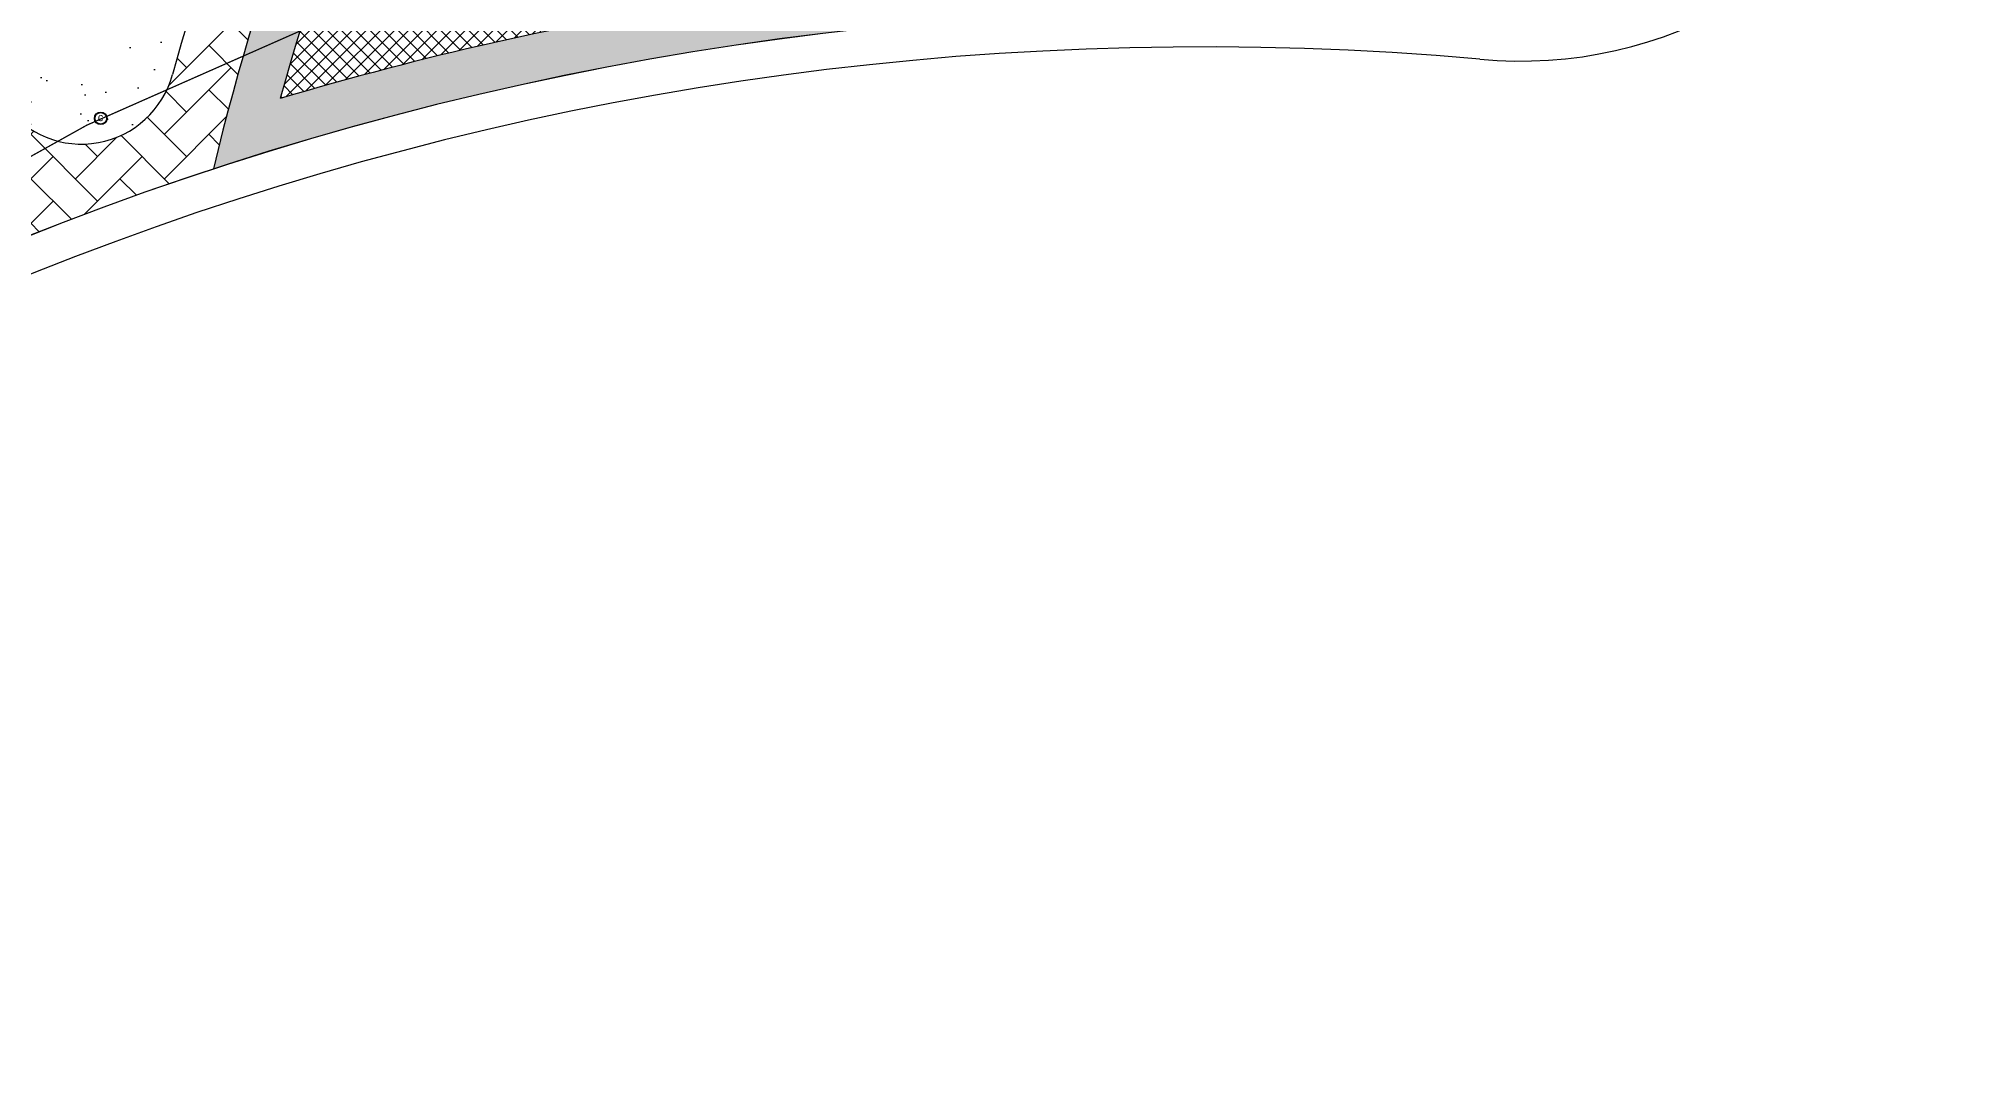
# Model space of a CAD drawing. Extents: x 671027 to 671621, y 802418 to 802669.
# Drawn here: x 671360.9 to 671482.5, y 802420.5 to 802486.7 of the extents above; entities that cross this region are included whole.
import ezdxf

# ---------------------------------------------------------------- set-up
doc = ezdxf.new("R2010")
doc.units = 0
doc.linetypes.add('1', pattern=[0])
for name, color, linetype in [('Grass', 7, 'Continuous'), ('Pipe-Lateral-10 Bars-90mm', 7, 'Continuous'), ('ROAD BORDER', 7, 'Continuous'), ('Roads boundry', 7, 'Continuous'), ('shrubs-Gc', 7, 'Continuous')]:
    doc.layers.add(name, color=color, linetype=linetype)
doc.layers.add('Hardscape', color=80, linetype='1', lineweight=15)
doc.layers.add('L-IRR-MAIN-QC VALVE', color=7, linetype='Continuous', true_color=0x23d31d)
doc.styles.get("Standard").update_dxf_attribs({"font": 'arial.ttf'})
doc.linetypes.add('90mm', pattern='A,0.5,-0.2,["90mm",Standard,S=0.1,R=0,X=-0.1,Y=-0.05],-0.5', length=1.2)

# ---------------------------------------------------------------- blocks, each defined once
blk = doc.blocks.new('Q.C')
at = {"layer": 'L-IRR-MAIN-QC VALVE'}
h = blk.add_hatch(color=256, dxfattribs=at)
edge = h.paths.add_edge_path()
edge.add_arc((0, 0), 0.519, 0, 360)
edge = h.paths.add_edge_path(flags=17)
edge.add_arc((0, 0), 0.475, 0, 360)
for radius in [0.519, 0.475]:
    blk.add_circle((0, 0), radius, dxfattribs=at)
blk.add_text('c', height=0.659, dxfattribs=at).set_placement((-0.24, -0.23))

msp = doc.modelspace()

# ---------------------------------------------------------------- hatches: boundary and pattern name
at = {"layer": 'Grass', "linetype": 'ByBlock'}
h = msp.add_hatch(dxfattribs=at)
h.set_pattern_fill('AR-SAND', color=94, scale=0.1)
h.paths.add_polyline_path([(671381.43, 802514.81, 0.706633), (671375.03, 802521.73, -0.114395), (671340.59, 802515.5, 0.705998), (671337, 802506.79, -0.053515), (671358.83, 802482.51, 0.630416), (671369.48, 802484.44, -0.054281)])
at = {"layer": 'Hardscape'}
h = msp.add_hatch(dxfattribs=at)
h.set_pattern_fill('AR-HBONE', color=251, scale=0.5)
h.set_pattern_definition([(45, (-673847.9582, -801760.7936), (0, 2.8284271247), [6, -2]), (135, (-673846.544, -801759.3794), (2e-16, 2.8284271247), [6, -2])])
h.paths.add_polyline_path([(671278.32, 802535.44, -0.006934), (671284.91, 802549.74, 0.66463), (671416.84, 802580.64), (671417.1, 802580.41), (671432.73, 802566.33, 0.188342), (671372.08, 802478.45, 0.016164), (671359.82, 802473.98, 0.176635)])
h.paths.add_polyline_path([(671337, 802506.79, -0.053515), (671358.83, 802482.51, 0.630416), (671369.48, 802484.44, -0.054281), (671381.43, 802514.81, 0.706633), (671375.03, 802521.73, -0.114395), (671340.59, 802515.5, 0.705998)], flags=16)
h.paths.add_polyline_path([(671294.67, 802534.78, -0.03752), (671286.54, 802542.86, 0.5445), (671284.88, 802542.63, 0.00211), (671282.89, 802538.3, 0.44365), (671283.48, 802536.94, -0.017856), (671293.63, 802533.09, 0.855837)], flags=16)
h.paths.add_polyline_path([(671416.59, 802557.7, -0.020041), (671425.95, 802565.21, 0.474379), (671426.1, 802568.31), (671421.17, 802572.75, 0.554524), (671417.91, 802571.82, -0.041116), (671413.47, 802560.07, 0.813097)], flags=16)
at = {"layer": 'shrubs-Gc'}
h = msp.add_hatch(dxfattribs=at)
h.set_pattern_fill('AR-SAND', color=219, scale=0.01125)
h.paths.add_polyline_path([(671376.32, 802482.92, -0.068409), (671431.5, 802491.47, -0.01121), (671431.13, 802488.47, 0.074531), (671372.08, 802478.45, -0.137219), (671410.3, 802547.67, -0.0111), (671412.45, 802545.58, 0.127822)])
h = msp.add_hatch(dxfattribs=at)
h.set_pattern_fill('ANSI37', color=74, scale=0.2)
h.paths.add_polyline_path([(671380.75, 802487.3, -0.062121), (671431.73, 802494.48, -0.011149), (671431.5, 802491.47, 0.068409), (671376.32, 802482.92, -0.127822), (671412.45, 802545.58, -0.011108), (671414.51, 802543.39, 0.117882)])

# ---------------------------------------------------------------- linework, layer by layer
at = {"color": 0}
for centre, radius, start, end in [((671514.93, 802444.75), 146.77, 135.4708, 166.7239), ((671514.93, 802444.75), 150.77, 152.3073, 164.7355), ((671363.69, 802486.02), 6, 215.8235, 344.7355)]:
    msp.add_arc(centre, radius, start, end, dxfattribs=at)
at = {"color": 119}
for centre, radius, start, end in [((671514.93, 802444.75), 143.77, 135.4644, 164.601), ((671435.03, 802286.5), 205, 90.986, 106.6397)]:
    msp.add_arc(centre, radius, start, end, dxfattribs=at)
at = {"layer": 'Pipe-Lateral-10 Bars-90mm', "color": 40, "linetype": '90mm', "true_color": 0xf8d731, "const_width": 0.08}
msp.add_lwpolyline([(671446.66, 802498), (671435.83, 802498.03, 0.164082), (671338.77, 802465.56, -0.004682), (671284.98, 802425.61, -0.000002)], format="xyb", dxfattribs=at)
at = {"layer": 'ROAD BORDER', "color": 0}
for centre, radius, start, end in [((671455.2, 802512.62), 27.32, 264.5069, 48.2487), ((671455.2, 802512.62), 27.32, 264.5069, 48.2487), ((671435.03, 802286.45), 199.75, 84.9578, 135.5606), ((671435.03, 802286.45), 199.75, 84.9578, 135.5606)]:
    msp.add_arc(centre, radius, start, end, dxfattribs=at)
at = {"layer": 'ROAD BORDER'}
msp.add_arc((671435.03, 802286.51), 202, 84.9488, 135.5516, dxfattribs=at)
at = {"layer": 'Roads boundry', "color": 3}
msp.add_lwpolyline([(671248.59, 802451.99, -0.061033), (671300.24, 802580.06, -0.480427), (671399.32, 802596.5), (671471.76, 802531.2, -0.720128), (671452.82, 802487.72, 0.224449), (671290.83, 802427.96, -0.764766), (671248.57, 802451.91)], format="xyb", close=True, dxfattribs=at)
at = {"layer": 'Roads boundry'}
for centre, radius, start, end in [((671455.2, 802512.62), 27.32, 264.5069, 48.2487), ((671455.2, 802512.62), 27.32, 264.5069, 48.2487), ((671455.2, 802512.62), 27.32, 264.5069, 48.2487), ((671455.2, 802512.62), 27.32, 264.5069, 48.2487), ((671435.03, 802286.45), 199.75, 84.9578, 135.5606), ((671435.03, 802286.45), 199.75, 84.9578, 135.5606), ((671435.03, 802286.45), 199.75, 84.9578, 135.5606), ((671435.03, 802286.45), 199.75, 84.9578, 135.5606)]:
    msp.add_arc(centre, radius, start, end, dxfattribs=at)

# ---------------------------------------------------------------- block references
at = {"layer": 'L-IRR-MAIN-QC VALVE', "xscale": 0.7716129131592382, "yscale": 0.7716129131592382, "zscale": 0.7716129131592382}
msp.add_blockref('Q.C', (671364.91, 802481.66), dxfattribs=at)

doc.saveas('drawing.dxf')
